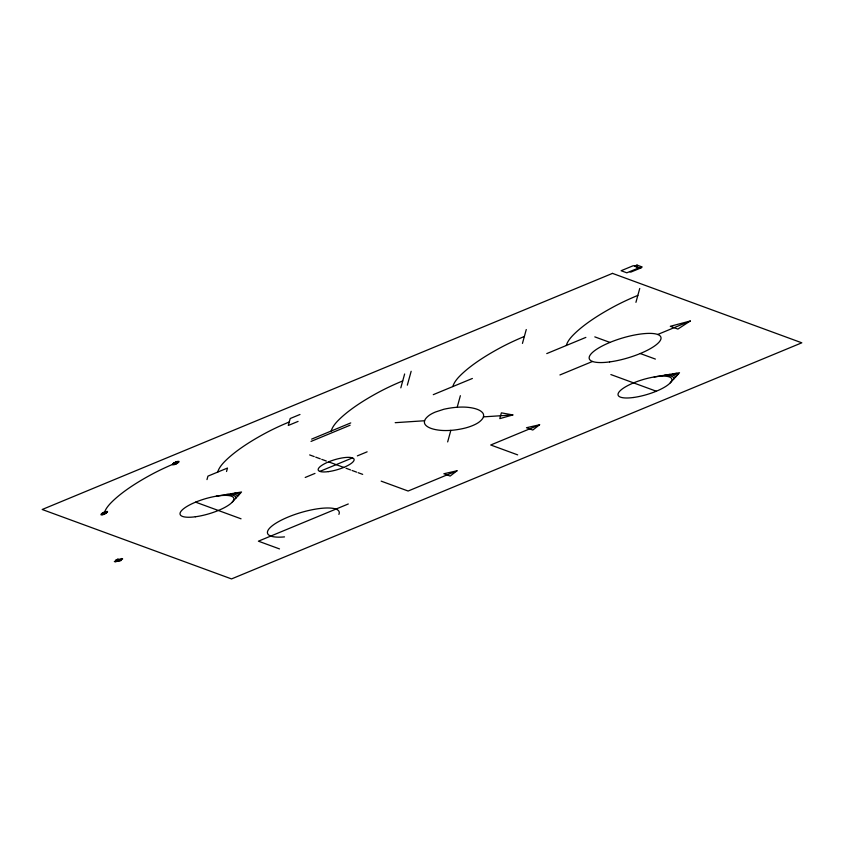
<?xml version="1.0" encoding="UTF-8"?>
<svg xmlns="http://www.w3.org/2000/svg" width="844" height="844" viewBox="0 0 844 844"><rect width="100%" height="100%" fill="white"/><g stroke="black" fill="none" stroke-linecap="round" stroke-linejoin="round"><path stroke-width="1.27" d="M206.98 479.603L207.94 476.132L227.49 468.04L226.54 471.511M400.816 387.85L404.635 373.987M407.336 385.149L411.155 371.286M447.658 441.918L450.833 430.366A33.412 9.21 -16.7 0 0 463.314 428.499A15.846 4.368 -16.7 0 0 479.413 421.842A33.412 9.21 -16.7 0 0 483.422 416.873L512.836 414.942L501.378 412.853L499.796 418.635L512.836 414.942M395.192 422.686L424.606 420.745A33.412 9.21 -16.7 0 1 428.615 415.776A15.846 4.368 -16.7 0 1 435.462 412.009L443.944 409.234A35.48 9.78 -16.7 0 1 457.195 407.251L460.37 395.699M522.447 343.402L526.266 329.54M635.933 302.331L639.741 288.469M232.279 502.106L241.532 491.999L216.222 496.209M670.263 382.849L679.504 372.742L654.195 376.952M456.994 470.783L450.168 476.069L443.87 473.758L456.994 470.783L408.116 491.029L381.171 481.143M539.611 424.754L532.786 430.039L526.487 427.729L539.611 424.754L490.733 444.999L517.667 454.874M690.276 320.994L677.88 329.076L670.305 326.301L690.276 320.994L657.687 334.488M299.979 414.478L290.199 418.529L288.289 425.46L298.069 421.409M311.647 439.112L350.745 422.918M311.014 441.423L350.112 425.228M433.278 394.665L472.376 378.471M546.754 353.594L585.863 337.4M305.212 477.461L314.991 473.41M319.876 471.385L352.465 457.902M357.35 455.876L367.129 451.825M559.92 374.958L592.509 361.464M117.928 560.912L120.228 559.962M348.287 503.973L258.412 541.183L279.501 548.916M639.035 267.748L633.348 265.67L621.131 270.724L626.807 272.812L640.374 267.263L641.503 267.685L630.806 272.106L629.677 271.694M594.809 336.872L609.948 342.421M640.248 353.531L655.387 359.08M610.866 374.557L656.305 391.226M309.664 454.927L314.211 456.593M315.719 457.142L320.266 458.809M321.786 459.368L326.322 461.035M328.601 461.868L343.74 467.418M346.019 468.251L350.555 469.918M352.075 470.477L356.622 472.144M358.13 472.693L362.677 474.36M195.608 502.148L241.046 518.807M119.236 559.488L120.354 559.889M116.641 560.553L117.759 560.965M284.512 536.889A37.389 10.307 -16.7 0 1 270.502 527.268A37.389 10.307 -16.7 0 1 313.388 509.512A37.389 10.307 -16.7 0 1 338.887 514.376M672.752 373.871A34.773 9.579 -16.7 0 1 677.046 375.443M664.523 375.242A30.289 8.345 -16.7 0 1 674.029 378.724M676.002 373.333A37.02 10.202 -16.7 0 1 678.228 374.145M669.081 374.483A32.526 8.967 -16.7 0 1 675.696 376.909M231.098 493.74A32.526 8.967 -16.7 0 1 237.723 496.166M238.029 492.579A37.02 10.202 -16.7 0 1 240.255 493.402M226.54 494.489A30.289 8.345 -16.7 0 1 236.056 497.981M234.78 493.128A34.773 9.579 -16.7 0 1 239.063 494.7M424.606 420.745A52.328 14.422 -16.7 0 0 425.408 424.838A79.051 21.786 -16.7 0 0 440.304 430.303A52.328 14.422 -16.7 0 0 450.833 430.366M457.195 407.251A52.328 14.422 -16.7 0 1 467.724 407.314A79.051 21.786 -16.7 0 1 482.61 412.779A52.328 14.422 -16.7 0 1 483.422 416.873M104.234 513.163A104.656 28.844 -16.7 0 1 110.912 502.908A158.113 43.582 -16.7 0 1 151.53 474.465A104.656 28.844 -16.7 0 1 175.763 463.061M217.71 472.091A104.656 28.844 -16.7 0 1 224.398 461.837A158.113 43.582 -16.7 0 1 265.016 433.394A104.656 28.844 -16.7 0 1 289.249 421.989M331.196 431.02A104.656 28.844 -16.7 0 1 337.885 420.766A158.113 43.582 -16.7 0 1 378.502 392.323A104.656 28.844 -16.7 0 1 402.725 380.918M452.827 386.573A104.656 28.844 -16.7 0 1 459.505 376.318A158.113 43.582 -16.7 0 1 500.133 347.876A104.656 28.844 -16.7 0 1 524.356 336.471M566.303 345.502A104.656 28.844 -16.7 0 1 572.992 335.247A158.113 43.582 -16.7 0 1 613.609 306.805A104.656 28.844 -16.7 0 1 637.842 295.4M103.063 513.49L105.532 512.624L103.063 513.49M103.643 513.331L104.888 512.888L103.643 513.331M174.592 463.398L177.061 462.523L174.592 463.398M175.172 463.229L176.417 462.797L175.172 463.229M102.156 513.3L101.312 513.996A5.233 1.445 -16.7 0 0 100.974 514.513A3.344 0.918 -16.7 0 0 101.143 514.861L102.514 514.798A3.545 0.981 -16.7 0 0 103.917 514.312A5.233 1.445 -16.7 0 0 105.131 513.743L107.156 512.319A5.233 1.445 -16.7 0 0 107.494 511.812A3.344 0.918 -16.7 0 0 107.325 511.453L105.869 511.548A3.344 0.918 -16.7 0 0 104.55 512.002A5.233 1.445 -16.7 0 0 103.337 512.572L102.156 513.3M102.567 513.268L101.892 513.827A4.188 1.15 -16.7 0 0 101.628 514.239A2.669 0.738 -16.7 0 0 101.755 514.524L102.852 514.471A2.838 0.781 -16.7 0 0 103.981 514.08A4.188 1.15 -16.7 0 0 104.951 513.627L106.576 512.487A4.188 1.15 -16.7 0 0 106.84 512.076A2.669 0.738 -16.7 0 0 106.703 511.791L105.542 511.875A2.669 0.738 -16.7 0 0 104.487 512.234A4.188 1.15 -16.7 0 0 103.517 512.688L102.567 513.268M102.989 513.236L102.483 513.658A3.144 0.865 -16.7 0 0 102.282 513.964A2.004 0.549 -16.7 0 0 102.377 514.186L103.2 514.144A2.131 0.591 -16.7 0 0 104.044 513.848A3.144 0.865 -16.7 0 0 104.772 513.511L105.985 512.656A3.144 0.865 -16.7 0 0 106.186 512.35A2.004 0.549 -16.7 0 0 106.091 512.139L105.215 512.192A2.004 0.549 -16.7 0 0 104.424 512.466A3.144 0.865 -16.7 0 0 103.696 512.804L102.989 513.236M173.685 463.198L172.841 463.905A5.233 1.445 -16.7 0 0 172.503 464.411A3.344 0.918 -16.7 0 0 172.672 464.77L174.043 464.696A3.545 0.981 -16.7 0 0 175.447 464.221A5.233 1.445 -16.7 0 0 176.66 463.651L178.685 462.227A5.233 1.445 -16.7 0 0 179.023 461.71A3.344 0.918 -16.7 0 0 178.854 461.362L177.398 461.457A3.344 0.918 -16.7 0 0 176.079 461.911A5.233 1.445 -16.7 0 0 174.866 462.48L173.685 463.198M174.096 463.177L173.421 463.736A4.188 1.15 -16.7 0 0 173.157 464.147A2.669 0.738 -16.7 0 0 173.294 464.422L174.381 464.369A2.838 0.781 -16.7 0 0 175.51 463.989A4.188 1.15 -16.7 0 0 176.48 463.535L178.105 462.396A4.188 1.15 -16.7 0 0 178.369 461.984A2.669 0.738 -16.7 0 0 178.232 461.7L177.071 461.773A2.669 0.738 -16.7 0 0 176.016 462.143A4.188 1.15 -16.7 0 0 175.046 462.596L174.096 463.177M174.518 463.145L174.012 463.567A3.144 0.865 -16.7 0 0 173.811 463.873A2.004 0.549 -16.7 0 0 173.906 464.084L174.729 464.042A2.131 0.591 -16.7 0 0 175.573 463.757A3.144 0.865 -16.7 0 0 176.301 463.419L177.514 462.565A3.144 0.865 -16.7 0 0 177.715 462.259A2.004 0.549 -16.7 0 0 177.62 462.037L176.744 462.101A2.004 0.549 -16.7 0 0 175.953 462.375A3.144 0.865 -16.7 0 0 175.225 462.712L174.518 463.145M612.48 273.382L42.2 509.491L231.52 578.921L801.8 342.812L612.48 273.382M637.009 265.079L634.572 266.092L639.72 267.981L642.157 266.968L637.009 265.079M117.949 559.129L115.66 560.078L119.046 561.323L121.336 560.374L117.949 559.129M121.536 558.528L114.351 561.503L115.459 561.914L122.644 558.939L121.536 558.528M633.327 397.513A28.042 7.733 -16.7 0 0 671.813 379.03A28.042 7.733 -16.7 0 0 629.687 384.632A28.042 7.733 -16.7 0 0 633.327 397.513M195.354 516.771A28.042 7.733 -16.7 0 0 233.841 498.287A28.042 7.733 -16.7 0 0 191.715 503.879A28.042 7.733 -16.7 0 0 195.354 516.771M328.432 471.617A18.695 5.148 -16.7 0 0 354.079 459.294A18.695 5.148 -16.7 0 0 326.006 463.018A18.695 5.148 -16.7 0 0 328.432 471.617M609.611 361.918A37.389 10.307 -16.7 0 0 660.926 337.273A37.389 10.307 -16.7 0 0 604.758 344.732A37.389 10.307 -16.7 0 0 609.611 361.918"/></g></svg>
